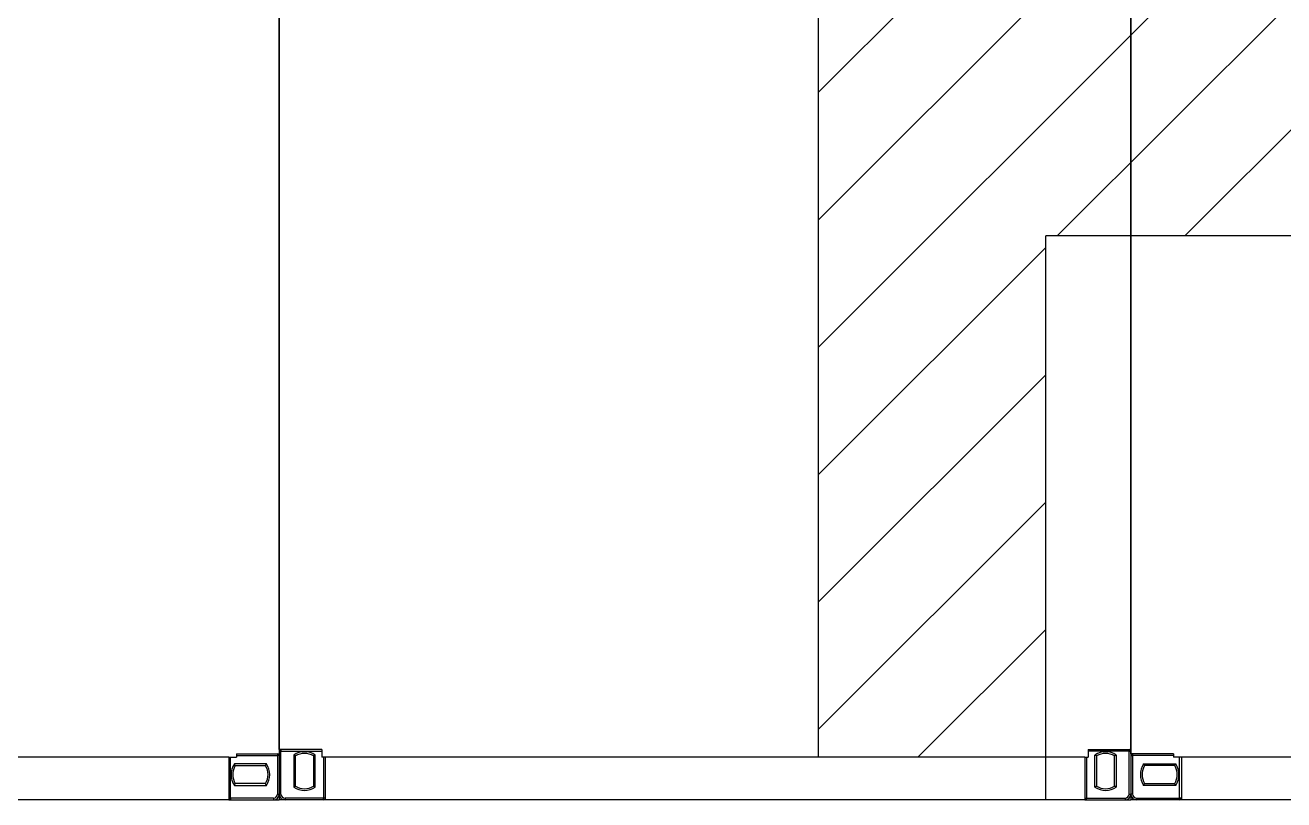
# Model space of a CAD drawing. Header units: millimetres. Extents: x 4080735 to 4152075, y -451436 to -400976.
# Drawn here: x 4142716.6 to 4142982.6, y -406507.4 to -406343.5 of the extents above; entities that cross this region are included whole.
import ezdxf

# ---------------------------------------------------------------- set-up
doc = ezdxf.new("R2010")
doc.units = ezdxf.units.MM
doc.header["$LTSCALE"] = 60

# ---------------------------------------------------------------- blocks, each defined once
blk = doc.blocks.new('KEY PLAN_NEW')
h = blk.add_hatch()
h.set_pattern_fill('ANSI31', color=253, scale=2)
h.set_pattern_definition([(45, (-1396.921, -1800.0236), (-4.490128, 4.490128), [])])
edge = h.paths.add_edge_path()
edge.add_line((-2006.862, -1075.944), (-2006.862, -1091.944))
edge.add_line((-2006.862, -1091.944), (-2067.862, -1091.944))
edge.add_line((-2067.862, -1091.944), (-2067.862, -1375.944))
edge.add_line((-2067.862, -1375.944), (-2006.862, -1375.944))
edge.add_line((-2006.862, -1375.944), (-2006.862, -1391.944))
edge.add_line((-2006.862, -1391.944), (-2007.862, -1391.944))
edge.add_line((-2007.862, -1391.944), (-2007.862, -1488.944))
edge.add_line((-2007.862, -1488.944), (-2008.306, -1488.944))
edge.add_arc((-2028.716, -1493.497), 20.912, 12.57767, 76.57873)
edge.add_line((-2023.862, -1473.157), (-2023.862, -1391.944))
edge.add_line((-2023.862, -1391.944), (-2247.862, -1391.944))
edge.add_line((-2247.862, -1391.944), (-2247.862, -1488.944))
edge.add_line((-2247.862, -1488.944), (-2263.862, -1488.944))
edge.add_line((-2263.862, -1488.944), (-2263.862, -1452.184))
edge.add_line((-2263.862, -1452.184), (-2549.862, -1452.184))
edge.add_line((-2549.862, -1452.184), (-2549.862, -1488.944))
edge.add_line((-2549.862, -1488.944), (-2565.862, -1488.944))
edge.add_line((-2565.862, -1488.944), (-2565.862, -1427.944))
edge.add_line((-2565.862, -1427.944), (-2720.862, -1427.944))
edge.add_line((-2720.862, -1427.944), (-2720.862, -1411.944))
edge.add_line((-2720.862, -1411.944), (-2623.862, -1411.944))
edge.add_line((-2623.862, -1411.944), (-2623.862, -1075.944))
edge.add_line((-2623.862, -1075.944), (-2563.862, -1075.944))
edge.add_line((-2563.862, -1075.944), (-2563.862, -1071.944))
edge.add_line((-2563.862, -1071.944), (-2547.862, -1071.944))
edge.add_line((-2547.862, -1071.944), (-2547.862, -1091.944))
edge.add_line((-2547.862, -1091.944), (-2607.862, -1091.944))
edge.add_line((-2607.862, -1091.944), (-2607.862, -1411.944))
edge.add_line((-2607.862, -1411.944), (-2549.862, -1411.944))
edge.add_line((-2549.862, -1411.944), (-2549.862, -1436.184))
edge.add_line((-2549.862, -1436.184), (-2263.862, -1436.184))
edge.add_line((-2263.862, -1436.184), (-2263.862, -1375.944))
edge.add_line((-2263.862, -1375.944), (-2083.862, -1375.944))
edge.add_line((-2083.862, -1375.944), (-2083.862, -1075.944))
edge.add_line((-2083.862, -1075.944), (-2006.862, -1075.944))
at = {"color": 253}
for p, q in [((-2603.862, -1488.384, 46), (-2603.862, -1375.504, 46)), ((-2543.862, -1375.504, 46), (-2543.862, -1488.384, 46)), ((-2565.862, -1488.944, 46), (-2565.862, -1427.944, 46)), ((-2603.862, -1435.184, 46), (-2603.862, -1488.704, 46)), ((-2543.862, -1488.704, 46), (-2543.862, -1435.184, 46)), ((-2263.862, -1452.184, 46), (-2549.862, -1452.184, 46)), ((-2549.862, -1488.944, 46), (-2549.862, -1452.184, 46)), ((-2606.862, -1488.704, 46), (-2606.862, -1488.944, 46)), ((-2603.862, -1488.384, 46), (-2603.862, -1491.944, 46)), ((-2603.862, -1488.704, 46), (-2603.862, -1491.944, 46)), ((-2600.862, -1488.384, 46), (-2600.862, -1488.944, 46)), ((-2546.862, -1488.384, 46), (-2546.862, -1488.944, 46)), ((-2543.862, -1488.384, 46), (-2543.862, -1491.944, 46)), ((-2543.862, -1488.704, 46), (-2543.862, -1491.944, 46)), ((-2540.862, -1488.704, 46), (-2540.862, -1488.944, 46)), ((-2607.422, -1488.944, 46), (-2662.362, -1488.944, 46)), ((-2607.422, -1488.944, 46), (-2606.862, -1488.944, 46)), ((-2600.622, -1488.944, 46), (-2600.862, -1488.944, 46)), ((-2547.102, -1488.944, 46), (-2600.622, -1488.944, 46)), ((-2549.862, -1488.944, 46), (-2565.862, -1488.944, 46)), ((-2549.862, -1491.944, 46), (-2549.862, -1488.944, 46)), ((-2547.102, -1488.944, 46), (-2546.862, -1488.944, 46)), ((-2540.302, -1488.944, 46), (-2540.862, -1488.944, 46)), ((-2485.362, -1488.944, 46), (-2540.302, -1488.944, 46)), ((-2607.422, -1491.944, 46), (-2720.302, -1491.944, 46)), ((-2607.422, -1491.944, 46), (-2603.862, -1491.944, 46)), ((-2600.622, -1491.944, 46), (-2603.862, -1491.944, 46)), ((-2547.102, -1491.944, 46), (-2600.622, -1491.944, 46)), ((-2547.102, -1491.944, 46), (-2543.862, -1491.944, 46)), ((-2540.302, -1491.944, 46), (-2543.862, -1491.944, 46)), ((-2247.422, -1491.944, 46), (-2540.302, -1491.944, 46))]:
    blk.add_line(p, q, dxfattribs=at)
at = {"color": 253, "linetype": 'Continuous'}
for p, q in [((-2606.862, -1488.704, 46), (-2603.862, -1488.704, 46)), ((-2606.862, -1488.824, 46), (-2603.982, -1488.824, 46)), ((-2603.982, -1488.704, 46), (-2603.982, -1488.824, 46)), ((-2603.862, -1488.824, 46), (-2603.982, -1488.824, 46)), ((-2603.982, -1488.824, 46), (-2603.982, -1491.534, 46)), ((-2600.862, -1488.384, 46), (-2603.862, -1488.384, 46)), ((-2603.742, -1488.504, 46), (-2603.862, -1488.504, 46)), ((-2603.742, -1488.384, 46), (-2603.742, -1488.504, 46)), ((-2603.742, -1488.504, 46), (-2600.862, -1488.504, 46)), ((-2603.742, -1491.534, 46), (-2603.742, -1488.504, 46)), ((-2602.837, -1488.782, 46), (-2602.837, -1491.045, 46)), ((-2602.717, -1490.979, 46), (-2602.717, -1488.849, 46)), ((-2601.447, -1488.849, 46), (-2601.447, -1490.979, 46)), ((-2601.327, -1491.045, 46), (-2601.327, -1488.782, 46)), ((-2546.862, -1488.384, 46), (-2543.862, -1488.384, 46)), ((-2543.982, -1488.504, 46), (-2546.862, -1488.504, 46)), ((-2546.397, -1491.045, 46), (-2546.397, -1488.782, 46)), ((-2546.277, -1488.849, 46), (-2546.277, -1490.979, 46)), ((-2545.007, -1490.979, 46), (-2545.007, -1488.849, 46)), ((-2544.887, -1488.782, 46), (-2544.887, -1491.045, 46)), ((-2543.982, -1488.384, 46), (-2543.982, -1488.504, 46)), ((-2543.982, -1488.504, 46), (-2543.862, -1488.504, 46)), ((-2543.982, -1491.534, 46), (-2543.982, -1488.504, 46)), ((-2540.862, -1488.704, 46), (-2543.862, -1488.704, 46)), ((-2543.862, -1488.824, 46), (-2543.742, -1488.824, 46)), ((-2543.742, -1488.704, 46), (-2543.742, -1488.824, 46)), ((-2540.862, -1488.824, 46), (-2543.742, -1488.824, 46)), ((-2543.742, -1488.824, 46), (-2543.742, -1491.534, 46)), ((-2607.422, -1488.944, 46), (-2607.422, -1491.944, 46)), ((-2607.302, -1491.824, 46), (-2607.302, -1488.944, 46)), ((-2604.761, -1489.409, 46), (-2607.023, -1489.409, 46)), ((-2606.957, -1489.529, 46), (-2604.827, -1489.529, 46)), ((-2600.742, -1488.944, 46), (-2600.742, -1491.824, 46)), ((-2600.622, -1488.944, 46), (-2600.622, -1491.944, 46)), ((-2547.102, -1488.944, 46), (-2547.102, -1491.944, 46)), ((-2546.982, -1488.944, 46), (-2546.982, -1491.824, 46)), ((-2542.963, -1489.409, 46), (-2540.701, -1489.409, 46)), ((-2540.767, -1489.529, 46), (-2542.897, -1489.529, 46)), ((-2540.422, -1491.824, 46), (-2540.422, -1488.944, 46)), ((-2540.302, -1488.944, 46), (-2540.302, -1491.944, 46)), ((-2607.023, -1490.919, 46), (-2604.761, -1490.919, 46)), ((-2604.827, -1490.799, 46), (-2606.957, -1490.799, 46)), ((-2603.982, -1491.534, 46), (-2603.862, -1491.534, 46)), ((-2603.742, -1491.534, 46), (-2603.862, -1491.534, 46)), ((-2543.982, -1491.534, 46), (-2543.862, -1491.534, 46)), ((-2543.742, -1491.534, 46), (-2543.862, -1491.534, 46)), ((-2540.701, -1490.919, 46), (-2542.963, -1490.919, 46)), ((-2542.897, -1490.799, 46), (-2540.767, -1490.799, 46)), ((-2607.422, -1491.824, 46), (-2607.302, -1491.824, 46)), ((-2607.302, -1491.824, 46), (-2607.302, -1491.944, 46)), ((-2604.272, -1491.824, 46), (-2607.302, -1491.824, 46)), ((-2604.272, -1491.824, 46), (-2604.272, -1491.944, 46)), ((-2603.982, -1491.823, 46), (-2603.982, -1491.824, 46)), ((-2603.982, -1491.824, 46), (-2603.982, -1491.824, 46)), ((-2603.742, -1491.824, 46), (-2603.742, -1491.823, 46)), ((-2603.742, -1491.824, 46), (-2603.742, -1491.824, 46)), ((-2603.452, -1491.824, 46), (-2603.452, -1491.944, 46)), ((-2600.742, -1491.824, 46), (-2603.452, -1491.824, 46)), ((-2600.742, -1491.944, 46), (-2600.742, -1491.824, 46)), ((-2600.622, -1491.824, 46), (-2600.742, -1491.824, 46)), ((-2547.102, -1491.824, 46), (-2546.982, -1491.824, 46)), ((-2546.982, -1491.944, 46), (-2546.982, -1491.824, 46)), ((-2546.982, -1491.824, 46), (-2544.272, -1491.824, 46)), ((-2544.272, -1491.824, 46), (-2544.272, -1491.944, 46)), ((-2543.982, -1491.824, 46), (-2543.982, -1491.823, 46)), ((-2543.982, -1491.824, 46), (-2543.982, -1491.824, 46)), ((-2543.742, -1491.823, 46), (-2543.742, -1491.824, 46)), ((-2543.742, -1491.824, 46), (-2543.742, -1491.824, 46)), ((-2543.452, -1491.824, 46), (-2543.452, -1491.944, 46)), ((-2543.452, -1491.824, 46), (-2540.422, -1491.824, 46)), ((-2540.302, -1491.824, 46), (-2540.422, -1491.824, 46)), ((-2540.422, -1491.824, 46), (-2540.422, -1491.944, 46))]:
    blk.add_line(p, q, dxfattribs=at)
for centre, radius, start, end in [((-2603.982, -1488.824, 46), 0.12, 0, 90), ((-2603.742, -1488.504, 46), 0.12, 90, 180), ((-2602.082, -1489.914, 46), 1.36, 56.27916, 123.72084), ((-2602.082, -1489.914, 46), 1.24, 59.1964, 120.8036), ((-2545.642, -1489.914, 46), 1.36, 56.27916, 123.72084), ((-2545.642, -1489.914, 46), 1.24, 59.1964, 120.8036), ((-2543.982, -1488.504, 46), 0.12, 0, 90), ((-2543.742, -1488.824, 46), 0.12, 90, 180), ((-2605.892, -1490.164, 46), 1.36, 146.27916, 213.72084), ((-2605.892, -1490.164, 46), 1.24, 149.1964, 210.8036), ((-2605.892, -1490.164, 46), 1.24, 329.1964, 30.8036), ((-2605.892, -1490.164, 46), 1.36, 326.27916, 33.72084), ((-2541.832, -1490.164, 46), 1.36, 146.27916, 213.72084), ((-2541.832, -1490.164, 46), 1.24, 149.1964, 210.8036), ((-2541.832, -1490.164, 46), 1.24, 329.1964, 30.8036), ((-2541.832, -1490.164, 46), 1.36, 326.27916, 33.72084), ((-2604.272, -1491.534, 46), 0.41, 270, 0), ((-2604.272, -1491.534, 46), 0.29, 270, 0), ((-2603.452, -1491.534, 46), 0.41, 180, 270), ((-2603.452, -1491.534, 46), 0.29, 180, 270), ((-2602.082, -1489.914, 46), 1.36, 236.27916, 303.72084), ((-2602.082, -1489.914, 46), 1.24, 239.1964, 300.8036), ((-2545.642, -1489.914, 46), 1.36, 236.27916, 303.72084), ((-2545.642, -1489.914, 46), 1.24, 239.1964, 300.8036), ((-2544.272, -1491.534, 46), 0.41, 270, 0), ((-2544.272, -1491.534, 46), 0.29, 270, 0), ((-2543.452, -1491.534, 46), 0.41, 180, 270), ((-2543.452, -1491.534, 46), 0.29, 180, 270), ((-2607.302, -1491.824, 46), 0.12, 180, 270), ((-2600.742, -1491.824, 46), 0.12, 270, 0), ((-2546.982, -1491.824, 46), 0.12, 180, 270), ((-2540.422, -1491.824, 46), 0.12, 270, 0)]:
    blk.add_arc(centre, radius, start, end, dxfattribs=at)
for points, knots in [([(-2602.837, -1488.782, 46), (-2602.836, -1488.783, 46), (-2602.836, -1488.783, 46), (-2602.835, -1488.783, 46), (-2602.834, -1488.784, 46), (-2602.832, -1488.785, 46), (-2602.829, -1488.786, 46), (-2602.827, -1488.787, 46), (-2602.822, -1488.79, 46), (-2602.818, -1488.792, 46), (-2602.811, -1488.796, 46), (-2602.807, -1488.798, 46), (-2602.802, -1488.801, 46), (-2602.8, -1488.802, 46), (-2602.798, -1488.804, 46), (-2602.797, -1488.804, 46), (-2602.795, -1488.805, 46), (-2602.794, -1488.806, 46), (-2602.79, -1488.808, 46), (-2602.786, -1488.81, 46), (-2602.779, -1488.813, 46), (-2602.776, -1488.815, 46), (-2602.77, -1488.819, 46), (-2602.767, -1488.821, 46), (-2602.763, -1488.823, 46), (-2602.762, -1488.823, 46), (-2602.761, -1488.824, 46), (-2602.76, -1488.824, 46), (-2602.758, -1488.826, 46), (-2602.756, -1488.826, 46), (-2602.752, -1488.829, 46), (-2602.749, -1488.83, 46), (-2602.744, -1488.833, 46), (-2602.741, -1488.835, 46), (-2602.739, -1488.836, 46), (-2602.738, -1488.837, 46), (-2602.737, -1488.837, 46), (-2602.736, -1488.838, 46), (-2602.735, -1488.838, 46), (-2602.734, -1488.839, 46), (-2602.731, -1488.841, 46), (-2602.729, -1488.842, 46), (-2602.725, -1488.844, 46), (-2602.724, -1488.844, 46), (-2602.722, -1488.845, 46), (-2602.722, -1488.846, 46), (-2602.721, -1488.846, 46), (-2602.721, -1488.846, 46), (-2602.72, -1488.847, 46), (-2602.72, -1488.847, 46), (-2602.719, -1488.848, 46), (-2602.718, -1488.848, 46), (-2602.717, -1488.848, 46), (-2602.717, -1488.849, 46)], [0, 0, 0, 0, 0.00782, 0.00782, 0.015639, 0.031279, 0.031279, 0.062557, 0.062557, 0.125114, 0.125114, 0.187671, 0.187671, 0.21895, 0.21895, 0.234589, 0.234589, 0.250228, 0.250228, 0.312785, 0.312785, 0.375342, 0.375342, 0.437899, 0.437899, 0.453538, 0.453538, 0.469178, 0.469178, 0.500456, 0.500456, 0.563013, 0.563013, 0.62557, 0.62557, 0.641209, 0.641209, 0.656849, 0.656849, 0.688127, 0.688127, 0.750684, 0.750684, 0.813241, 0.813241, 0.828881, 0.828881, 0.84452, 0.84452, 0.875798, 0.875798, 0.938355, 1, 1, 1, 1]), ([(-2601.447, -1488.849, 46), (-2601.447, -1488.848, 46), (-2601.446, -1488.848, 46), (-2601.445, -1488.848, 46), (-2601.444, -1488.847, 46), (-2601.443, -1488.847, 46), (-2601.442, -1488.846, 46), (-2601.442, -1488.846, 46), (-2601.442, -1488.846, 46), (-2601.441, -1488.845, 46), (-2601.44, -1488.844, 46), (-2601.438, -1488.844, 46), (-2601.435, -1488.842, 46), (-2601.433, -1488.841, 46), (-2601.43, -1488.839, 46), (-2601.429, -1488.838, 46), (-2601.427, -1488.838, 46), (-2601.427, -1488.837, 46), (-2601.426, -1488.837, 46), (-2601.425, -1488.836, 46), (-2601.422, -1488.835, 46), (-2601.42, -1488.833, 46), (-2601.414, -1488.83, 46), (-2601.412, -1488.829, 46), (-2601.407, -1488.826, 46), (-2601.406, -1488.826, 46), (-2601.404, -1488.824, 46), (-2601.403, -1488.824, 46), (-2601.402, -1488.823, 46), (-2601.401, -1488.823, 46), (-2601.397, -1488.821, 46), (-2601.394, -1488.819, 46), (-2601.387, -1488.815, 46), (-2601.384, -1488.813, 46), (-2601.377, -1488.81, 46), (-2601.374, -1488.808, 46), (-2601.37, -1488.806, 46), (-2601.369, -1488.805, 46), (-2601.367, -1488.804, 46), (-2601.366, -1488.804, 46), (-2601.363, -1488.802, 46), (-2601.362, -1488.801, 46), (-2601.356, -1488.798, 46), (-2601.353, -1488.796, 46), (-2601.345, -1488.792, 46), (-2601.342, -1488.79, 46), (-2601.336, -1488.787, 46), (-2601.334, -1488.786, 46), (-2601.331, -1488.785, 46), (-2601.33, -1488.784, 46), (-2601.329, -1488.783, 46), (-2601.328, -1488.783, 46), (-2601.327, -1488.783, 46), (-2601.327, -1488.782, 46)], [0, 0, 0, 0, 0.06206, 0.12459, 0.12459, 0.155854, 0.155854, 0.171487, 0.171487, 0.187119, 0.187119, 0.249648, 0.249648, 0.312178, 0.312178, 0.343442, 0.343442, 0.359075, 0.359075, 0.374707, 0.374707, 0.437236, 0.437236, 0.499766, 0.499766, 0.53103, 0.53103, 0.546663, 0.546663, 0.562295, 0.562295, 0.624824, 0.624824, 0.687353, 0.687353, 0.749883, 0.749883, 0.765515, 0.765515, 0.781147, 0.781147, 0.812412, 0.812412, 0.874941, 0.874941, 0.937471, 0.937471, 0.968735, 0.968735, 0.984368, 0.992184, 0.992184, 1, 1, 1, 1]), ([(-2546.277, -1488.849, 46), (-2546.277, -1488.848, 46), (-2546.278, -1488.848, 46), (-2546.279, -1488.848, 46), (-2546.28, -1488.847, 46), (-2546.28, -1488.847, 46), (-2546.281, -1488.846, 46), (-2546.281, -1488.846, 46), (-2546.282, -1488.846, 46), (-2546.282, -1488.845, 46), (-2546.284, -1488.844, 46), (-2546.285, -1488.844, 46), (-2546.289, -1488.842, 46), (-2546.291, -1488.841, 46), (-2546.294, -1488.839, 46), (-2546.295, -1488.838, 46), (-2546.296, -1488.838, 46), (-2546.297, -1488.837, 46), (-2546.298, -1488.837, 46), (-2546.299, -1488.836, 46), (-2546.301, -1488.835, 46), (-2546.304, -1488.833, 46), (-2546.309, -1488.83, 46), (-2546.312, -1488.829, 46), (-2546.316, -1488.826, 46), (-2546.318, -1488.826, 46), (-2546.32, -1488.824, 46), (-2546.32, -1488.824, 46), (-2546.322, -1488.823, 46), (-2546.323, -1488.823, 46), (-2546.327, -1488.821, 46), (-2546.33, -1488.819, 46), (-2546.336, -1488.815, 46), (-2546.339, -1488.813, 46), (-2546.346, -1488.81, 46), (-2546.35, -1488.808, 46), (-2546.354, -1488.806, 46), (-2546.355, -1488.805, 46), (-2546.357, -1488.804, 46), (-2546.358, -1488.804, 46), (-2546.36, -1488.802, 46), (-2546.362, -1488.801, 46), (-2546.367, -1488.798, 46), (-2546.371, -1488.796, 46), (-2546.378, -1488.792, 46), (-2546.382, -1488.79, 46), (-2546.387, -1488.787, 46), (-2546.389, -1488.786, 46), (-2546.392, -1488.785, 46), (-2546.394, -1488.784, 46), (-2546.395, -1488.783, 46), (-2546.396, -1488.783, 46), (-2546.396, -1488.783, 46), (-2546.397, -1488.782, 46)], [0, 0, 0, 0, 0.06206, 0.12459, 0.12459, 0.155854, 0.155854, 0.171487, 0.171487, 0.187119, 0.187119, 0.249648, 0.249648, 0.312178, 0.312178, 0.343442, 0.343442, 0.359075, 0.359075, 0.374707, 0.374707, 0.437236, 0.437236, 0.499766, 0.499766, 0.53103, 0.53103, 0.546663, 0.546663, 0.562295, 0.562295, 0.624824, 0.624824, 0.687353, 0.687353, 0.749883, 0.749883, 0.765515, 0.765515, 0.781147, 0.781147, 0.812412, 0.812412, 0.874941, 0.874941, 0.937471, 0.937471, 0.968735, 0.968735, 0.984368, 0.992184, 0.992184, 1, 1, 1, 1]), ([(-2544.887, -1488.782, 46), (-2544.887, -1488.783, 46), (-2544.888, -1488.783, 46), (-2544.889, -1488.783, 46), (-2544.89, -1488.784, 46), (-2544.891, -1488.785, 46), (-2544.894, -1488.786, 46), (-2544.896, -1488.787, 46), (-2544.902, -1488.79, 46), (-2544.905, -1488.792, 46), (-2544.913, -1488.796, 46), (-2544.916, -1488.798, 46), (-2544.922, -1488.801, 46), (-2544.923, -1488.802, 46), (-2544.926, -1488.804, 46), (-2544.927, -1488.804, 46), (-2544.929, -1488.805, 46), (-2544.93, -1488.806, 46), (-2544.934, -1488.808, 46), (-2544.937, -1488.81, 46), (-2544.944, -1488.813, 46), (-2544.947, -1488.815, 46), (-2544.954, -1488.819, 46), (-2544.957, -1488.821, 46), (-2544.961, -1488.823, 46), (-2544.962, -1488.823, 46), (-2544.963, -1488.824, 46), (-2544.964, -1488.824, 46), (-2544.966, -1488.826, 46), (-2544.967, -1488.826, 46), (-2544.972, -1488.829, 46), (-2544.974, -1488.83, 46), (-2544.98, -1488.833, 46), (-2544.982, -1488.835, 46), (-2544.985, -1488.836, 46), (-2544.986, -1488.837, 46), (-2544.987, -1488.837, 46), (-2544.987, -1488.838, 46), (-2544.989, -1488.838, 46), (-2544.99, -1488.839, 46), (-2544.993, -1488.841, 46), (-2544.995, -1488.842, 46), (-2544.998, -1488.844, 46), (-2545, -1488.844, 46), (-2545.001, -1488.845, 46), (-2545.002, -1488.846, 46), (-2545.002, -1488.846, 46), (-2545.002, -1488.846, 46), (-2545.003, -1488.847, 46), (-2545.004, -1488.847, 46), (-2545.005, -1488.848, 46), (-2545.006, -1488.848, 46), (-2545.007, -1488.848, 46), (-2545.007, -1488.849, 46)], [0, 0, 0, 0, 0.00782, 0.00782, 0.015639, 0.031279, 0.031279, 0.062557, 0.062557, 0.125114, 0.125114, 0.187671, 0.187671, 0.21895, 0.21895, 0.234589, 0.234589, 0.250228, 0.250228, 0.312785, 0.312785, 0.375342, 0.375342, 0.437899, 0.437899, 0.453538, 0.453538, 0.469178, 0.469178, 0.500456, 0.500456, 0.563013, 0.563013, 0.62557, 0.62557, 0.641209, 0.641209, 0.656849, 0.656849, 0.688127, 0.688127, 0.750684, 0.750684, 0.813241, 0.813241, 0.828881, 0.828881, 0.84452, 0.84452, 0.875798, 0.875798, 0.938355, 1, 1, 1, 1]), ([(-2606.957, -1489.529, 46), (-2606.957, -1489.528, 46), (-2606.957, -1489.527, 46), (-2606.958, -1489.527, 46), (-2606.959, -1489.526, 46), (-2606.959, -1489.525, 46), (-2606.959, -1489.524, 46), (-2606.959, -1489.524, 46), (-2606.96, -1489.523, 46), (-2606.96, -1489.523, 46), (-2606.961, -1489.521, 46), (-2606.962, -1489.52, 46), (-2606.964, -1489.517, 46), (-2606.965, -1489.515, 46), (-2606.966, -1489.512, 46), (-2606.967, -1489.511, 46), (-2606.968, -1489.509, 46), (-2606.968, -1489.509, 46), (-2606.969, -1489.507, 46), (-2606.969, -1489.507, 46), (-2606.971, -1489.504, 46), (-2606.972, -1489.501, 46), (-2606.975, -1489.496, 46), (-2606.977, -1489.494, 46), (-2606.979, -1489.489, 46), (-2606.98, -1489.488, 46), (-2606.981, -1489.486, 46), (-2606.981, -1489.485, 46), (-2606.982, -1489.483, 46), (-2606.983, -1489.483, 46), (-2606.985, -1489.479, 46), (-2606.987, -1489.476, 46), (-2606.99, -1489.469, 46), (-2606.992, -1489.466, 46), (-2606.996, -1489.459, 46), (-2606.997, -1489.456, 46), (-2607, -1489.451, 46), (-2607, -1489.45, 46), (-2607.001, -1489.449, 46), (-2607.002, -1489.448, 46), (-2607.003, -1489.445, 46), (-2607.004, -1489.443, 46), (-2607.007, -1489.438, 46), (-2607.009, -1489.434, 46), (-2607.013, -1489.427, 46), (-2607.015, -1489.423, 46), (-2607.018, -1489.418, 46), (-2607.019, -1489.416, 46), (-2607.02, -1489.413, 46), (-2607.021, -1489.412, 46), (-2607.022, -1489.41, 46), (-2607.022, -1489.41, 46), (-2607.023, -1489.409, 46), (-2607.023, -1489.409, 46)], [0, 0, 0, 0, 0.06206, 0.12459, 0.12459, 0.155854, 0.155854, 0.171487, 0.171487, 0.187119, 0.187119, 0.249648, 0.249648, 0.312178, 0.312178, 0.343442, 0.343442, 0.359075, 0.359075, 0.374707, 0.374707, 0.437236, 0.437236, 0.499766, 0.499766, 0.53103, 0.53103, 0.546663, 0.546663, 0.562295, 0.562295, 0.624824, 0.624824, 0.687353, 0.687353, 0.749883, 0.749883, 0.765515, 0.765515, 0.781147, 0.781147, 0.812412, 0.812412, 0.874941, 0.874941, 0.937471, 0.937471, 0.968735, 0.968735, 0.984368, 0.992184, 0.992184, 1, 1, 1, 1]), ([(-2604.827, -1489.529, 46), (-2604.827, -1489.528, 46), (-2604.826, -1489.527, 46), (-2604.826, -1489.527, 46), (-2604.825, -1489.526, 46), (-2604.825, -1489.525, 46), (-2604.824, -1489.524, 46), (-2604.824, -1489.524, 46), (-2604.824, -1489.523, 46), (-2604.824, -1489.523, 46), (-2604.823, -1489.521, 46), (-2604.822, -1489.52, 46), (-2604.82, -1489.517, 46), (-2604.819, -1489.515, 46), (-2604.817, -1489.512, 46), (-2604.817, -1489.511, 46), (-2604.816, -1489.509, 46), (-2604.815, -1489.509, 46), (-2604.815, -1489.507, 46), (-2604.814, -1489.507, 46), (-2604.813, -1489.504, 46), (-2604.811, -1489.501, 46), (-2604.809, -1489.496, 46), (-2604.807, -1489.494, 46), (-2604.805, -1489.489, 46), (-2604.804, -1489.488, 46), (-2604.803, -1489.486, 46), (-2604.802, -1489.485, 46), (-2604.801, -1489.483, 46), (-2604.801, -1489.483, 46), (-2604.799, -1489.479, 46), (-2604.797, -1489.476, 46), (-2604.793, -1489.469, 46), (-2604.792, -1489.466, 46), (-2604.788, -1489.459, 46), (-2604.786, -1489.456, 46), (-2604.784, -1489.451, 46), (-2604.783, -1489.45, 46), (-2604.782, -1489.449, 46), (-2604.782, -1489.448, 46), (-2604.78, -1489.445, 46), (-2604.779, -1489.443, 46), (-2604.776, -1489.438, 46), (-2604.774, -1489.434, 46), (-2604.771, -1489.427, 46), (-2604.769, -1489.423, 46), (-2604.766, -1489.418, 46), (-2604.765, -1489.416, 46), (-2604.763, -1489.413, 46), (-2604.762, -1489.412, 46), (-2604.762, -1489.41, 46), (-2604.761, -1489.41, 46), (-2604.761, -1489.409, 46), (-2604.761, -1489.409, 46)], [0, 0, 0, 0, 0.06206, 0.12459, 0.12459, 0.155854, 0.155854, 0.171487, 0.171487, 0.187119, 0.187119, 0.249648, 0.249648, 0.312178, 0.312178, 0.343442, 0.343442, 0.359075, 0.359075, 0.374707, 0.374707, 0.437236, 0.437236, 0.499766, 0.499766, 0.53103, 0.53103, 0.546663, 0.546663, 0.562295, 0.562295, 0.624824, 0.624824, 0.687353, 0.687353, 0.749883, 0.749883, 0.765515, 0.765515, 0.781147, 0.781147, 0.812412, 0.812412, 0.874941, 0.874941, 0.937471, 0.937471, 0.968735, 0.968735, 0.984368, 0.992184, 0.992184, 1, 1, 1, 1]), ([(-2542.897, -1489.529, 46), (-2542.897, -1489.528, 46), (-2542.897, -1489.527, 46), (-2542.898, -1489.527, 46), (-2542.899, -1489.526, 46), (-2542.899, -1489.525, 46), (-2542.899, -1489.524, 46), (-2542.899, -1489.524, 46), (-2542.9, -1489.523, 46), (-2542.9, -1489.523, 46), (-2542.901, -1489.521, 46), (-2542.902, -1489.52, 46), (-2542.904, -1489.517, 46), (-2542.905, -1489.515, 46), (-2542.906, -1489.512, 46), (-2542.907, -1489.511, 46), (-2542.908, -1489.509, 46), (-2542.908, -1489.509, 46), (-2542.909, -1489.507, 46), (-2542.909, -1489.507, 46), (-2542.911, -1489.504, 46), (-2542.912, -1489.501, 46), (-2542.915, -1489.496, 46), (-2542.917, -1489.494, 46), (-2542.919, -1489.489, 46), (-2542.92, -1489.488, 46), (-2542.921, -1489.486, 46), (-2542.921, -1489.485, 46), (-2542.922, -1489.483, 46), (-2542.923, -1489.483, 46), (-2542.925, -1489.479, 46), (-2542.927, -1489.476, 46), (-2542.93, -1489.469, 46), (-2542.932, -1489.466, 46), (-2542.936, -1489.459, 46), (-2542.937, -1489.456, 46), (-2542.94, -1489.451, 46), (-2542.94, -1489.45, 46), (-2542.941, -1489.449, 46), (-2542.942, -1489.448, 46), (-2542.943, -1489.445, 46), (-2542.944, -1489.443, 46), (-2542.947, -1489.438, 46), (-2542.949, -1489.434, 46), (-2542.953, -1489.427, 46), (-2542.955, -1489.423, 46), (-2542.958, -1489.418, 46), (-2542.959, -1489.416, 46), (-2542.96, -1489.413, 46), (-2542.961, -1489.412, 46), (-2542.962, -1489.41, 46), (-2542.962, -1489.41, 46), (-2542.963, -1489.409, 46), (-2542.963, -1489.409, 46)], [0, 0, 0, 0, 0.06206, 0.12459, 0.12459, 0.155854, 0.155854, 0.171487, 0.171487, 0.187119, 0.187119, 0.249648, 0.249648, 0.312178, 0.312178, 0.343442, 0.343442, 0.359075, 0.359075, 0.374707, 0.374707, 0.437236, 0.437236, 0.499766, 0.499766, 0.53103, 0.53103, 0.546663, 0.546663, 0.562295, 0.562295, 0.624824, 0.624824, 0.687353, 0.687353, 0.749883, 0.749883, 0.765515, 0.765515, 0.781147, 0.781147, 0.812412, 0.812412, 0.874941, 0.874941, 0.937471, 0.937471, 0.968735, 0.968735, 0.984368, 0.992184, 0.992184, 1, 1, 1, 1]), ([(-2540.767, -1489.529, 46), (-2540.767, -1489.528, 46), (-2540.766, -1489.527, 46), (-2540.766, -1489.527, 46), (-2540.765, -1489.526, 46), (-2540.765, -1489.525, 46), (-2540.764, -1489.524, 46), (-2540.764, -1489.524, 46), (-2540.764, -1489.523, 46), (-2540.764, -1489.523, 46), (-2540.763, -1489.521, 46), (-2540.762, -1489.52, 46), (-2540.76, -1489.517, 46), (-2540.759, -1489.515, 46), (-2540.757, -1489.512, 46), (-2540.757, -1489.511, 46), (-2540.756, -1489.509, 46), (-2540.755, -1489.509, 46), (-2540.755, -1489.507, 46), (-2540.754, -1489.507, 46), (-2540.753, -1489.504, 46), (-2540.751, -1489.501, 46), (-2540.748, -1489.496, 46), (-2540.747, -1489.494, 46), (-2540.745, -1489.489, 46), (-2540.744, -1489.488, 46), (-2540.743, -1489.486, 46), (-2540.742, -1489.485, 46), (-2540.741, -1489.483, 46), (-2540.741, -1489.483, 46), (-2540.739, -1489.479, 46), (-2540.737, -1489.476, 46), (-2540.733, -1489.469, 46), (-2540.732, -1489.466, 46), (-2540.728, -1489.459, 46), (-2540.726, -1489.456, 46), (-2540.724, -1489.451, 46), (-2540.723, -1489.45, 46), (-2540.722, -1489.449, 46), (-2540.722, -1489.448, 46), (-2540.72, -1489.445, 46), (-2540.719, -1489.443, 46), (-2540.716, -1489.438, 46), (-2540.714, -1489.434, 46), (-2540.711, -1489.427, 46), (-2540.709, -1489.423, 46), (-2540.706, -1489.418, 46), (-2540.705, -1489.416, 46), (-2540.703, -1489.413, 46), (-2540.702, -1489.412, 46), (-2540.702, -1489.41, 46), (-2540.701, -1489.41, 46), (-2540.701, -1489.409, 46), (-2540.701, -1489.409, 46)], [0, 0, 0, 0, 0.06206, 0.12459, 0.12459, 0.155854, 0.155854, 0.171487, 0.171487, 0.187119, 0.187119, 0.249648, 0.249648, 0.312178, 0.312178, 0.343442, 0.343442, 0.359075, 0.359075, 0.374707, 0.374707, 0.437236, 0.437236, 0.499766, 0.499766, 0.53103, 0.53103, 0.546663, 0.546663, 0.562295, 0.562295, 0.624824, 0.624824, 0.687353, 0.687353, 0.749883, 0.749883, 0.765515, 0.765515, 0.781147, 0.781147, 0.812412, 0.812412, 0.874941, 0.874941, 0.937471, 0.937471, 0.968735, 0.968735, 0.984368, 0.992184, 0.992184, 1, 1, 1, 1]), ([(-2607.023, -1490.919, 46), (-2607.023, -1490.918, 46), (-2607.022, -1490.918, 46), (-2607.022, -1490.917, 46), (-2607.021, -1490.915, 46), (-2607.02, -1490.914, 46), (-2607.019, -1490.911, 46), (-2607.018, -1490.909, 46), (-2607.015, -1490.904, 46), (-2607.013, -1490.9, 46), (-2607.009, -1490.893, 46), (-2607.007, -1490.889, 46), (-2607.004, -1490.884, 46), (-2607.003, -1490.882, 46), (-2607.002, -1490.879, 46), (-2607.001, -1490.879, 46), (-2607, -1490.877, 46), (-2607, -1490.876, 46), (-2606.997, -1490.871, 46), (-2606.996, -1490.868, 46), (-2606.992, -1490.861, 46), (-2606.99, -1490.858, 46), (-2606.987, -1490.852, 46), (-2606.985, -1490.848, 46), (-2606.983, -1490.845, 46), (-2606.982, -1490.844, 46), (-2606.981, -1490.842, 46), (-2606.981, -1490.842, 46), (-2606.98, -1490.839, 46), (-2606.979, -1490.838, 46), (-2606.977, -1490.834, 46), (-2606.975, -1490.831, 46), (-2606.972, -1490.826, 46), (-2606.971, -1490.823, 46), (-2606.969, -1490.82, 46), (-2606.969, -1490.82, 46), (-2606.968, -1490.819, 46), (-2606.968, -1490.818, 46), (-2606.967, -1490.816, 46), (-2606.966, -1490.815, 46), (-2606.965, -1490.812, 46), (-2606.964, -1490.811, 46), (-2606.962, -1490.807, 46), (-2606.961, -1490.806, 46), (-2606.96, -1490.804, 46), (-2606.96, -1490.804, 46), (-2606.959, -1490.803, 46), (-2606.959, -1490.803, 46), (-2606.959, -1490.802, 46), (-2606.959, -1490.802, 46), (-2606.958, -1490.8, 46), (-2606.957, -1490.8, 46), (-2606.957, -1490.799, 46), (-2606.957, -1490.799, 46)], [0, 0, 0, 0, 0.00782, 0.00782, 0.015639, 0.031279, 0.031279, 0.062557, 0.062557, 0.125114, 0.125114, 0.187671, 0.187671, 0.21895, 0.21895, 0.234589, 0.234589, 0.250228, 0.250228, 0.312785, 0.312785, 0.375342, 0.375342, 0.437899, 0.437899, 0.453538, 0.453538, 0.469178, 0.469178, 0.500456, 0.500456, 0.563013, 0.563013, 0.62557, 0.62557, 0.641209, 0.641209, 0.656849, 0.656849, 0.688127, 0.688127, 0.750684, 0.750684, 0.813241, 0.813241, 0.828881, 0.828881, 0.84452, 0.84452, 0.875798, 0.875798, 0.938355, 1, 1, 1, 1]), ([(-2604.761, -1490.919, 46), (-2604.761, -1490.918, 46), (-2604.761, -1490.918, 46), (-2604.762, -1490.917, 46), (-2604.762, -1490.915, 46), (-2604.763, -1490.914, 46), (-2604.765, -1490.911, 46), (-2604.766, -1490.909, 46), (-2604.769, -1490.904, 46), (-2604.771, -1490.9, 46), (-2604.774, -1490.893, 46), (-2604.776, -1490.889, 46), (-2604.779, -1490.884, 46), (-2604.78, -1490.882, 46), (-2604.782, -1490.879, 46), (-2604.782, -1490.879, 46), (-2604.783, -1490.877, 46), (-2604.784, -1490.876, 46), (-2604.786, -1490.871, 46), (-2604.788, -1490.868, 46), (-2604.792, -1490.861, 46), (-2604.793, -1490.858, 46), (-2604.797, -1490.852, 46), (-2604.799, -1490.848, 46), (-2604.801, -1490.845, 46), (-2604.801, -1490.844, 46), (-2604.802, -1490.842, 46), (-2604.803, -1490.842, 46), (-2604.804, -1490.839, 46), (-2604.805, -1490.838, 46), (-2604.807, -1490.834, 46), (-2604.809, -1490.831, 46), (-2604.811, -1490.826, 46), (-2604.813, -1490.823, 46), (-2604.814, -1490.82, 46), (-2604.815, -1490.82, 46), (-2604.815, -1490.819, 46), (-2604.816, -1490.818, 46), (-2604.817, -1490.816, 46), (-2604.817, -1490.815, 46), (-2604.819, -1490.812, 46), (-2604.82, -1490.811, 46), (-2604.822, -1490.807, 46), (-2604.823, -1490.806, 46), (-2604.824, -1490.804, 46), (-2604.824, -1490.804, 46), (-2604.824, -1490.803, 46), (-2604.824, -1490.803, 46), (-2604.825, -1490.802, 46), (-2604.825, -1490.802, 46), (-2604.826, -1490.8, 46), (-2604.826, -1490.8, 46), (-2604.827, -1490.799, 46), (-2604.827, -1490.799, 46)], [0, 0, 0, 0, 0.00782, 0.00782, 0.015639, 0.031279, 0.031279, 0.062557, 0.062557, 0.125114, 0.125114, 0.187671, 0.187671, 0.21895, 0.21895, 0.234589, 0.234589, 0.250228, 0.250228, 0.312785, 0.312785, 0.375342, 0.375342, 0.437899, 0.437899, 0.453538, 0.453538, 0.469178, 0.469178, 0.500456, 0.500456, 0.563013, 0.563013, 0.62557, 0.62557, 0.641209, 0.641209, 0.656849, 0.656849, 0.688127, 0.688127, 0.750684, 0.750684, 0.813241, 0.813241, 0.828881, 0.828881, 0.84452, 0.84452, 0.875798, 0.875798, 0.938355, 1, 1, 1, 1]), ([(-2602.837, -1491.045, 46), (-2602.836, -1491.045, 46), (-2602.836, -1491.044, 46), (-2602.835, -1491.044, 46), (-2602.834, -1491.043, 46), (-2602.832, -1491.042, 46), (-2602.829, -1491.041, 46), (-2602.827, -1491.04, 46), (-2602.822, -1491.037, 46), (-2602.818, -1491.035, 46), (-2602.811, -1491.031, 46), (-2602.807, -1491.029, 46), (-2602.802, -1491.026, 46), (-2602.8, -1491.025, 46), (-2602.798, -1491.024, 46), (-2602.797, -1491.023, 46), (-2602.795, -1491.022, 46), (-2602.794, -1491.022, 46), (-2602.79, -1491.019, 46), (-2602.786, -1491.017, 46), (-2602.779, -1491.014, 46), (-2602.776, -1491.012, 46), (-2602.77, -1491.008, 46), (-2602.767, -1491.007, 46), (-2602.763, -1491.004, 46), (-2602.762, -1491.004, 46), (-2602.761, -1491.003, 46), (-2602.76, -1491.003, 46), (-2602.758, -1491.002, 46), (-2602.756, -1491.001, 46), (-2602.752, -1490.998, 46), (-2602.749, -1490.997, 46), (-2602.744, -1490.994, 46), (-2602.741, -1490.993, 46), (-2602.739, -1490.991, 46), (-2602.738, -1490.991, 46), (-2602.737, -1490.99, 46), (-2602.736, -1490.99, 46), (-2602.735, -1490.989, 46), (-2602.734, -1490.988, 46), (-2602.731, -1490.986, 46), (-2602.729, -1490.985, 46), (-2602.725, -1490.984, 46), (-2602.724, -1490.983, 46), (-2602.722, -1490.982, 46), (-2602.722, -1490.982, 46), (-2602.721, -1490.981, 46), (-2602.721, -1490.981, 46), (-2602.72, -1490.981, 46), (-2602.72, -1490.98, 46), (-2602.719, -1490.98, 46), (-2602.718, -1490.979, 46), (-2602.717, -1490.979, 46), (-2602.717, -1490.979, 46)], [0, 0, 0, 0, 0.00782, 0.00782, 0.015639, 0.031279, 0.031279, 0.062557, 0.062557, 0.125114, 0.125114, 0.187671, 0.187671, 0.21895, 0.21895, 0.234589, 0.234589, 0.250228, 0.250228, 0.312785, 0.312785, 0.375342, 0.375342, 0.437899, 0.437899, 0.453538, 0.453538, 0.469178, 0.469178, 0.500456, 0.500456, 0.563013, 0.563013, 0.62557, 0.62557, 0.641209, 0.641209, 0.656849, 0.656849, 0.688127, 0.688127, 0.750684, 0.750684, 0.813241, 0.813241, 0.828881, 0.828881, 0.84452, 0.84452, 0.875798, 0.875798, 0.938355, 1, 1, 1, 1]), ([(-2601.447, -1490.979, 46), (-2601.447, -1490.979, 46), (-2601.446, -1490.979, 46), (-2601.445, -1490.98, 46), (-2601.444, -1490.98, 46), (-2601.443, -1490.981, 46), (-2601.442, -1490.981, 46), (-2601.442, -1490.981, 46), (-2601.442, -1490.982, 46), (-2601.441, -1490.982, 46), (-2601.44, -1490.983, 46), (-2601.438, -1490.984, 46), (-2601.435, -1490.985, 46), (-2601.433, -1490.986, 46), (-2601.43, -1490.988, 46), (-2601.429, -1490.989, 46), (-2601.427, -1490.99, 46), (-2601.427, -1490.99, 46), (-2601.426, -1490.991, 46), (-2601.425, -1490.991, 46), (-2601.422, -1490.993, 46), (-2601.42, -1490.994, 46), (-2601.414, -1490.997, 46), (-2601.412, -1490.998, 46), (-2601.407, -1491.001, 46), (-2601.406, -1491.002, 46), (-2601.404, -1491.003, 46), (-2601.403, -1491.003, 46), (-2601.402, -1491.004, 46), (-2601.401, -1491.004, 46), (-2601.397, -1491.007, 46), (-2601.394, -1491.008, 46), (-2601.387, -1491.012, 46), (-2601.384, -1491.014, 46), (-2601.377, -1491.017, 46), (-2601.374, -1491.019, 46), (-2601.37, -1491.022, 46), (-2601.369, -1491.022, 46), (-2601.367, -1491.023, 46), (-2601.366, -1491.024, 46), (-2601.363, -1491.025, 46), (-2601.362, -1491.026, 46), (-2601.356, -1491.029, 46), (-2601.353, -1491.031, 46), (-2601.345, -1491.035, 46), (-2601.342, -1491.037, 46), (-2601.336, -1491.04, 46), (-2601.334, -1491.041, 46), (-2601.331, -1491.042, 46), (-2601.33, -1491.043, 46), (-2601.329, -1491.044, 46), (-2601.328, -1491.044, 46), (-2601.327, -1491.045, 46), (-2601.327, -1491.045, 46)], [0, 0, 0, 0, 0.06206, 0.12459, 0.12459, 0.155854, 0.155854, 0.171487, 0.171487, 0.187119, 0.187119, 0.249648, 0.249648, 0.312178, 0.312178, 0.343442, 0.343442, 0.359075, 0.359075, 0.374707, 0.374707, 0.437236, 0.437236, 0.499766, 0.499766, 0.53103, 0.53103, 0.546663, 0.546663, 0.562295, 0.562295, 0.624824, 0.624824, 0.687353, 0.687353, 0.749883, 0.749883, 0.765515, 0.765515, 0.781147, 0.781147, 0.812412, 0.812412, 0.874941, 0.874941, 0.937471, 0.937471, 0.968735, 0.968735, 0.984368, 0.992184, 0.992184, 1, 1, 1, 1]), ([(-2546.277, -1490.979, 46), (-2546.277, -1490.979, 46), (-2546.278, -1490.979, 46), (-2546.279, -1490.98, 46), (-2546.28, -1490.98, 46), (-2546.28, -1490.981, 46), (-2546.281, -1490.981, 46), (-2546.281, -1490.981, 46), (-2546.282, -1490.982, 46), (-2546.282, -1490.982, 46), (-2546.284, -1490.983, 46), (-2546.285, -1490.984, 46), (-2546.289, -1490.985, 46), (-2546.291, -1490.986, 46), (-2546.294, -1490.988, 46), (-2546.295, -1490.989, 46), (-2546.296, -1490.99, 46), (-2546.297, -1490.99, 46), (-2546.298, -1490.991, 46), (-2546.299, -1490.991, 46), (-2546.301, -1490.993, 46), (-2546.304, -1490.994, 46), (-2546.309, -1490.997, 46), (-2546.312, -1490.998, 46), (-2546.316, -1491.001, 46), (-2546.318, -1491.002, 46), (-2546.32, -1491.003, 46), (-2546.32, -1491.003, 46), (-2546.322, -1491.004, 46), (-2546.323, -1491.004, 46), (-2546.327, -1491.007, 46), (-2546.33, -1491.008, 46), (-2546.336, -1491.012, 46), (-2546.339, -1491.014, 46), (-2546.346, -1491.017, 46), (-2546.35, -1491.019, 46), (-2546.354, -1491.022, 46), (-2546.355, -1491.022, 46), (-2546.357, -1491.023, 46), (-2546.358, -1491.024, 46), (-2546.36, -1491.025, 46), (-2546.362, -1491.026, 46), (-2546.367, -1491.029, 46), (-2546.371, -1491.031, 46), (-2546.378, -1491.035, 46), (-2546.382, -1491.037, 46), (-2546.387, -1491.04, 46), (-2546.389, -1491.041, 46), (-2546.392, -1491.042, 46), (-2546.394, -1491.043, 46), (-2546.395, -1491.044, 46), (-2546.396, -1491.044, 46), (-2546.396, -1491.045, 46), (-2546.397, -1491.045, 46)], [0, 0, 0, 0, 0.06206, 0.12459, 0.12459, 0.155854, 0.155854, 0.171487, 0.171487, 0.187119, 0.187119, 0.249648, 0.249648, 0.312178, 0.312178, 0.343442, 0.343442, 0.359075, 0.359075, 0.374707, 0.374707, 0.437236, 0.437236, 0.499766, 0.499766, 0.53103, 0.53103, 0.546663, 0.546663, 0.562295, 0.562295, 0.624824, 0.624824, 0.687353, 0.687353, 0.749883, 0.749883, 0.765515, 0.765515, 0.781147, 0.781147, 0.812412, 0.812412, 0.874941, 0.874941, 0.937471, 0.937471, 0.968735, 0.968735, 0.984368, 0.992184, 0.992184, 1, 1, 1, 1]), ([(-2544.887, -1491.045, 46), (-2544.887, -1491.045, 46), (-2544.888, -1491.044, 46), (-2544.889, -1491.044, 46), (-2544.89, -1491.043, 46), (-2544.891, -1491.042, 46), (-2544.894, -1491.041, 46), (-2544.896, -1491.04, 46), (-2544.902, -1491.037, 46), (-2544.905, -1491.035, 46), (-2544.913, -1491.031, 46), (-2544.916, -1491.029, 46), (-2544.922, -1491.026, 46), (-2544.923, -1491.025, 46), (-2544.926, -1491.024, 46), (-2544.927, -1491.023, 46), (-2544.929, -1491.022, 46), (-2544.93, -1491.022, 46), (-2544.934, -1491.019, 46), (-2544.937, -1491.017, 46), (-2544.944, -1491.014, 46), (-2544.947, -1491.012, 46), (-2544.954, -1491.008, 46), (-2544.957, -1491.007, 46), (-2544.961, -1491.004, 46), (-2544.962, -1491.004, 46), (-2544.963, -1491.003, 46), (-2544.964, -1491.003, 46), (-2544.966, -1491.002, 46), (-2544.967, -1491.001, 46), (-2544.972, -1490.998, 46), (-2544.974, -1490.997, 46), (-2544.98, -1490.994, 46), (-2544.982, -1490.993, 46), (-2544.985, -1490.991, 46), (-2544.986, -1490.991, 46), (-2544.987, -1490.99, 46), (-2544.987, -1490.99, 46), (-2544.989, -1490.989, 46), (-2544.99, -1490.988, 46), (-2544.993, -1490.986, 46), (-2544.995, -1490.985, 46), (-2544.998, -1490.984, 46), (-2545, -1490.983, 46), (-2545.001, -1490.982, 46), (-2545.002, -1490.982, 46), (-2545.002, -1490.981, 46), (-2545.002, -1490.981, 46), (-2545.003, -1490.981, 46), (-2545.004, -1490.98, 46), (-2545.005, -1490.98, 46), (-2545.006, -1490.979, 46), (-2545.007, -1490.979, 46), (-2545.007, -1490.979, 46)], [0, 0, 0, 0, 0.00782, 0.00782, 0.015639, 0.031279, 0.031279, 0.062557, 0.062557, 0.125114, 0.125114, 0.187671, 0.187671, 0.21895, 0.21895, 0.234589, 0.234589, 0.250228, 0.250228, 0.312785, 0.312785, 0.375342, 0.375342, 0.437899, 0.437899, 0.453538, 0.453538, 0.469178, 0.469178, 0.500456, 0.500456, 0.563013, 0.563013, 0.62557, 0.62557, 0.641209, 0.641209, 0.656849, 0.656849, 0.688127, 0.688127, 0.750684, 0.750684, 0.813241, 0.813241, 0.828881, 0.828881, 0.84452, 0.84452, 0.875798, 0.875798, 0.938355, 1, 1, 1, 1]), ([(-2542.963, -1490.919, 46), (-2542.963, -1490.918, 46), (-2542.962, -1490.918, 46), (-2542.962, -1490.917, 46), (-2542.961, -1490.915, 46), (-2542.96, -1490.914, 46), (-2542.959, -1490.911, 46), (-2542.958, -1490.909, 46), (-2542.955, -1490.904, 46), (-2542.953, -1490.9, 46), (-2542.949, -1490.893, 46), (-2542.947, -1490.889, 46), (-2542.944, -1490.884, 46), (-2542.943, -1490.882, 46), (-2542.942, -1490.879, 46), (-2542.941, -1490.879, 46), (-2542.94, -1490.877, 46), (-2542.94, -1490.876, 46), (-2542.937, -1490.871, 46), (-2542.936, -1490.868, 46), (-2542.932, -1490.861, 46), (-2542.93, -1490.858, 46), (-2542.927, -1490.852, 46), (-2542.925, -1490.848, 46), (-2542.923, -1490.845, 46), (-2542.922, -1490.844, 46), (-2542.921, -1490.842, 46), (-2542.921, -1490.842, 46), (-2542.92, -1490.839, 46), (-2542.919, -1490.838, 46), (-2542.917, -1490.834, 46), (-2542.915, -1490.831, 46), (-2542.912, -1490.826, 46), (-2542.911, -1490.823, 46), (-2542.909, -1490.82, 46), (-2542.909, -1490.82, 46), (-2542.908, -1490.819, 46), (-2542.908, -1490.818, 46), (-2542.907, -1490.816, 46), (-2542.906, -1490.815, 46), (-2542.905, -1490.812, 46), (-2542.904, -1490.811, 46), (-2542.902, -1490.807, 46), (-2542.901, -1490.806, 46), (-2542.9, -1490.804, 46), (-2542.9, -1490.804, 46), (-2542.899, -1490.803, 46), (-2542.899, -1490.803, 46), (-2542.899, -1490.802, 46), (-2542.899, -1490.802, 46), (-2542.898, -1490.8, 46), (-2542.897, -1490.8, 46), (-2542.897, -1490.799, 46), (-2542.897, -1490.799, 46)], [0, 0, 0, 0, 0.00782, 0.00782, 0.015639, 0.031279, 0.031279, 0.062557, 0.062557, 0.125114, 0.125114, 0.187671, 0.187671, 0.21895, 0.21895, 0.234589, 0.234589, 0.250228, 0.250228, 0.312785, 0.312785, 0.375342, 0.375342, 0.437899, 0.437899, 0.453538, 0.453538, 0.469178, 0.469178, 0.500456, 0.500456, 0.563013, 0.563013, 0.62557, 0.62557, 0.641209, 0.641209, 0.656849, 0.656849, 0.688127, 0.688127, 0.750684, 0.750684, 0.813241, 0.813241, 0.828881, 0.828881, 0.84452, 0.84452, 0.875798, 0.875798, 0.938355, 1, 1, 1, 1]), ([(-2540.701, -1490.919, 46), (-2540.701, -1490.918, 46), (-2540.701, -1490.918, 46), (-2540.702, -1490.917, 46), (-2540.702, -1490.915, 46), (-2540.703, -1490.914, 46), (-2540.705, -1490.911, 46), (-2540.706, -1490.909, 46), (-2540.709, -1490.904, 46), (-2540.711, -1490.9, 46), (-2540.714, -1490.893, 46), (-2540.716, -1490.889, 46), (-2540.719, -1490.884, 46), (-2540.72, -1490.882, 46), (-2540.722, -1490.879, 46), (-2540.722, -1490.879, 46), (-2540.723, -1490.877, 46), (-2540.724, -1490.876, 46), (-2540.726, -1490.871, 46), (-2540.728, -1490.868, 46), (-2540.732, -1490.861, 46), (-2540.733, -1490.858, 46), (-2540.737, -1490.852, 46), (-2540.739, -1490.848, 46), (-2540.741, -1490.845, 46), (-2540.741, -1490.844, 46), (-2540.742, -1490.842, 46), (-2540.743, -1490.842, 46), (-2540.744, -1490.839, 46), (-2540.745, -1490.838, 46), (-2540.747, -1490.834, 46), (-2540.748, -1490.831, 46), (-2540.751, -1490.826, 46), (-2540.753, -1490.823, 46), (-2540.754, -1490.82, 46), (-2540.755, -1490.82, 46), (-2540.755, -1490.819, 46), (-2540.756, -1490.818, 46), (-2540.757, -1490.816, 46), (-2540.757, -1490.815, 46), (-2540.759, -1490.812, 46), (-2540.76, -1490.811, 46), (-2540.762, -1490.807, 46), (-2540.763, -1490.806, 46), (-2540.764, -1490.804, 46), (-2540.764, -1490.804, 46), (-2540.764, -1490.803, 46), (-2540.764, -1490.803, 46), (-2540.765, -1490.802, 46), (-2540.765, -1490.802, 46), (-2540.766, -1490.8, 46), (-2540.766, -1490.8, 46), (-2540.767, -1490.799, 46), (-2540.767, -1490.799, 46)], [0, 0, 0, 0, 0.00782, 0.00782, 0.015639, 0.031279, 0.031279, 0.062557, 0.062557, 0.125114, 0.125114, 0.187671, 0.187671, 0.21895, 0.21895, 0.234589, 0.234589, 0.250228, 0.250228, 0.312785, 0.312785, 0.375342, 0.375342, 0.437899, 0.437899, 0.453538, 0.453538, 0.469178, 0.469178, 0.500456, 0.500456, 0.563013, 0.563013, 0.62557, 0.62557, 0.641209, 0.641209, 0.656849, 0.656849, 0.688127, 0.688127, 0.750684, 0.750684, 0.813241, 0.813241, 0.828881, 0.828881, 0.84452, 0.84452, 0.875798, 0.875798, 0.938355, 1, 1, 1, 1])]:
    blk.add_open_spline(points, degree=3, knots=knots, dxfattribs=at)

msp = doc.modelspace()

# ---------------------------------------------------------------- block references
at = {"xscale": 3, "yscale": 3, "zscale": 3}
msp.add_blockref('KEY PLAN_NEW', (4150581.88, -402031.53), dxfattribs=at)

doc.saveas('drawing.dxf')
